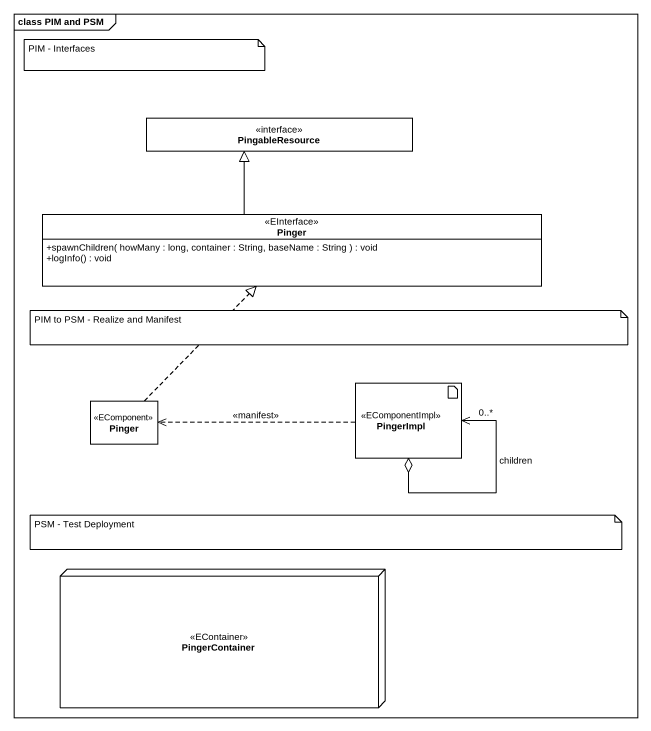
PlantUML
@startuml
mainframe class PIM and PSM
allowmixing
hide circle
hide empty members
skinparam classAttributeIconSize 0
interface PingableResource
interface Pinger <<EInterface>> {
  +spawnChildren( howMany : long, container : String, baseName : String ) : void
  +logInfo() : void
}
class "Pinger" as Pinger_2 <<EComponent>>
artifact PingerImpl <<EComponentImpl>>
node PingerContainer <<EContainer>>
Pinger -up-|> PingableResource
Pinger_2 .up.|> Pinger
PingerImpl .left.> Pinger_2 : <<manifest>>
PingerImpl o--> "0..*" PingerImpl : children
note as N1
  PIM - Interfaces
end note
note as N2
  PIM to PSM - Realize and Manifest
end note
note as N3
  PSM - Test Deployment
end note
@enduml
